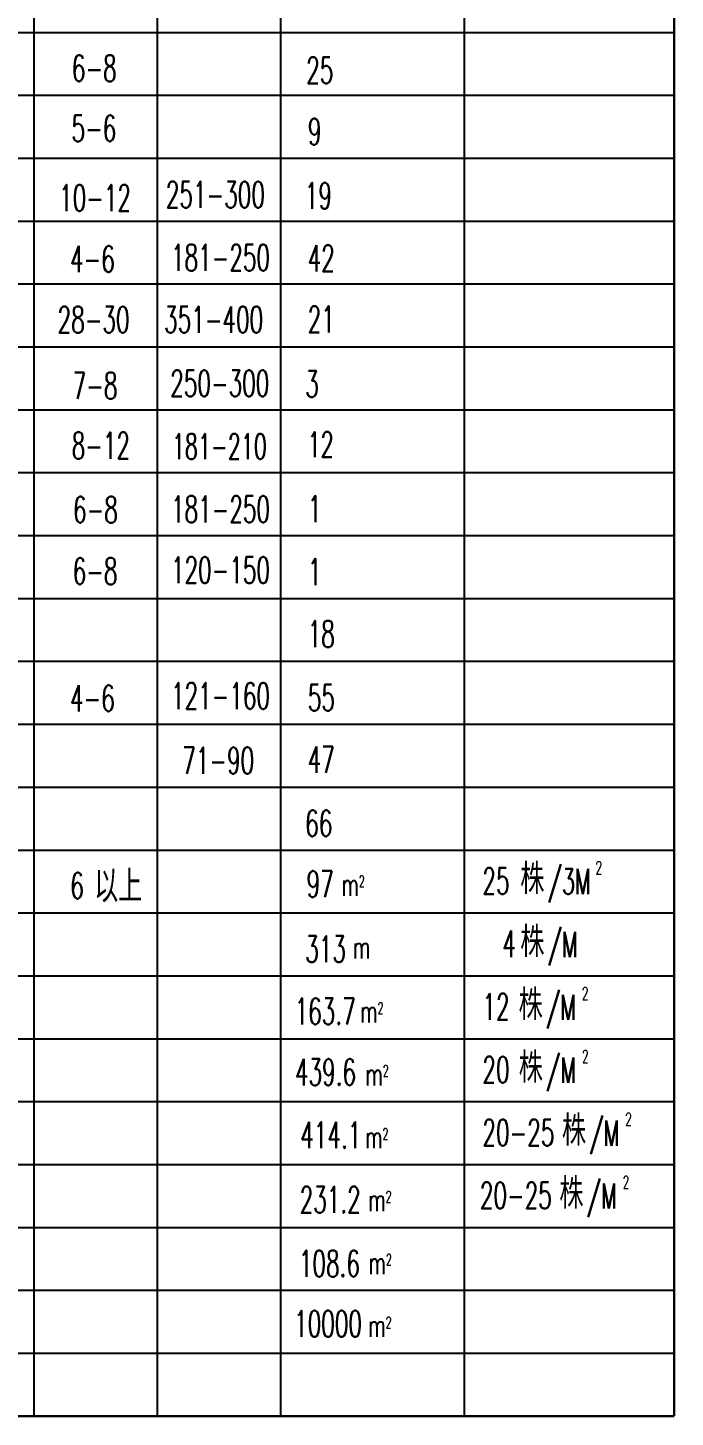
# Model space of a CAD drawing. Extents: x 1035948 to 1665131, y -158296 to 142149.
# Drawn here: x 1586176 to 1614157, y -100680 to -40673 of the extents above; entities that cross this region are included whole.
import ezdxf

# ---------------------------------------------------------------- set-up
doc = ezdxf.new("R2010")
doc.units = 0
doc.header["$LTSCALE"] = 200
doc.header["$MEASUREMENT"] = 0
doc.layers.add('TXT', color=3, linetype='CONTINUOUS')
doc.styles.add('_HZTCH', font='txt.shx', dxfattribs={"width": 0.8, "bigfont": 'hztxt.shx'})
doc.styles.add('_SIMPLEX', font='SIMPLEX.shx', dxfattribs={"width": 0.6})
doc.styles.add('HZTXT', font='COMPLEX', dxfattribs={"width": 0.75, "bigfont": 'HZTXT'})

msp = doc.modelspace()

# ---------------------------------------------------------------- linework, layer by layer
at = {"layer": 'TXT'}
for p, q in [((1597107.83319, -100631.2895), (1597107.83319, -21855.22612)), ((1605056.54235, -100631.2895), (1605056.54235, -21855.22612)), ((1586456.80994, -100631.2895), (1586456.80994, -24571.6421)), ((1591788.98842, -100631.2895), (1591788.98842, -24571.6421)), ((1553612.29314, -40870.13797), (1614108.44431, -40870.13797)), ((1553612.29314, -43586.55395), (1614108.44431, -43586.55395)), ((1553612.29314, -46302.96992), (1614108.44431, -46302.96992)), ((1553612.29314, -49019.3859), (1614108.44431, -49019.3859)), ((1553612.29314, -51735.80188), (1614108.44431, -51735.80188)), ((1553612.29314, -54452.21786), (1614108.44431, -54452.21786)), ((1553612.29314, -57168.63384), (1614108.44431, -57168.63384)), ((1553612.29314, -59885.04982), (1614108.44431, -59885.04982)), ((1553612.29314, -62601.4658), (1614108.44431, -62601.4658)), ((1553612.29314, -65317.88177), (1614108.44431, -65317.88177)), ((1553612.29314, -68034.29775), (1614108.44431, -68034.29775)), ((1553612.29314, -70750.71373), (1614108.44431, -70750.71373)), ((1553612.29314, -73467.12971), (1614108.44431, -73467.12971)), ((1553612.29314, -76183.54569), (1614108.44431, -76183.54569)), ((1553612.29314, -78899.96167), (1614108.44431, -78899.96167)), ((1553612.29314, -81616.37765), (1614108.44431, -81616.37765)), ((1553612.29314, -84332.79362), (1614108.44431, -84332.79362)), ((1553612.29314, -87049.2096), (1614108.44431, -87049.2096)), ((1553612.29314, -89765.62558), (1614108.44431, -89765.62558)), ((1553612.29314, -92482.04156), (1614108.44431, -92482.04156)), ((1553612.29314, -95198.45754), (1614108.44431, -95198.45754)), ((1553612.29314, -97914.87352), (1614108.44431, -97914.87352)), ((1553612.29314, -100631.2895), (1614108.44431, -100631.2895)), ((1553612.29314, -100631.2895), (1614108.44431, -100631.2895)), ((1553612.29314, -100631.2895), (1614108.44431, -100631.2895)), ((1553612.29314, -100631.2895), (1614108.44431, -100631.2895))]:
    msp.add_line(p, q, dxfattribs=at)
at = {"layer": 'TXT', "const_width": 97.2}
for points in [[(1614108.44431, -100631.2895), (1614108.44431, -21855.22612)], [(1553612.29314, -100631.2895), (1614108.44431, -100631.2895)]]:
    msp.add_lwpolyline(points, dxfattribs=at)

# ---------------------------------------------------------------- texts
at = {"layer": 'TXT', "style": '_SIMPLEX', "width": 0.6}
for s, height, p in [('6-8', 1140.48, (1588080.71838, -42990.27817)), ('25', 1140.48, (1598210.16004, -43079.05335)), ('5-6', 1140.48, (1588067.54433, -45587.72646)), ('9', 1140.48, (1598281.71034, -45726.37325)), ('251-300', 1140.48, (1592143.31597, -48450.241)), ('19', 1140.48, (1598147.6329, -48497.39237)), ('10-12', 1140.48, (1587529.30511, -48590.43976)), ('4-6', 1140.48, (1588002.78302, -51232.26974)), ('181-250', 1140.48, (1592363.64377, -51167.81413)), ('42', 1140.48, (1598271.2412, -51199.85361)), ('28-30', 1140.48, (1587464.74339, -53851.58187)), ('351-400', 1140.48, (1592067.18251, -53845.03503)), ('21', 1140.48, (1598271.2412, -53835.3504)), ('7-8', 1140.48, (1588115.26904, -56696.23714)), ('250-300', 1140.48, (1592334.0895, -56598.66348)), ('3', 1140.48, (1598167.30542, -56626.15815)), ('8-12', 1140.48, (1588073.46311, -59284.41383)), ('12', 1091.7504, (1598270.96393, -59217.91313)), ('181-210', 1091.7504, (1592405.88727, -59298.35821)), ('6-8', 1140.48, (1588133.22296, -62054.48572)), ('181-250', 1140.48, (1592363.64377, -62033.47805)), ('1', 1140.48, (1598281.71034, -62024.86912)), ('6-8', 1140.48, (1588118.05954, -64709.79699)), ('120-150', 1140.48, (1592363.64377, -64664.57785)), ('1', 1140.48, (1598281.71034, -64741.2851)), ('18', 1140.48, (1598271.2412, -67419.64126)), ('121-160', 1140.48, (1592363.64377, -70097.40981)), ('4-6', 1140.48, (1588002.78302, -70203.73365)), ('55', 1140.48, (1598281.71034, -70174.11705)), ('71-90', 1140.48, (1592851.27271, -72887.1361)), ('47', 1140.48, (1598270.96393, -72848.49335)), ('66', 1140.48, (1598167.30542, -75601.71558)), ('/3M', 1091.7504, (1608647.95604, -78090.17269)), ('2', 545.8752, (1610712.42787, -77220.03929)), ('6', 1140.48, (1588013.09828, -78295.73322)), ('97', 1140.48, (1598224.69761, -78220.73036)), ('2', 491.28768, (1600486.31523, -77779.34593)), ('25', 1140.48, (1605825.82059, -78090.17269)), ('4', 1140.48, (1606686.93446, -80806.58866)), ('/M', 1091.7504, (1608647.95604, -80806.58866)), ('313', 1140.48, (1598167.30542, -81034.54753)), ('2', 545.8752, (1610124.91089, -82652.87125)), ('163.7', 1140.48, (1597708.95395, -83720.19845)), ('2', 491.28768, (1601294.11515, -83253.85392)), ('12', 1140.48, (1605825.82059, -83523.00464)), ('/M', 1091.7504, (1608574.83567, -83523.00464)), ('20', 1140.48, (1605825.82059, -86239.42062)), ('/M', 1091.7504, (1608581.72823, -86239.42062)), ('2', 545.8752, (1610131.80345, -85369.28723)), ('439.6', 1140.48, (1597723.46469, -86349.76072)), ('2', 491.28768, (1601521.78291, -85970.2699)), ('2', 545.8752, (1611998.41942, -88085.70321)), ('414.1', 1140.48, (1597951.50542, -89066.1767)), ('2', 491.28768, (1601509.04857, -88686.68588)), ('20-25', 1140.48, (1605825.82059, -88955.8366)), ('/M', 1091.7504, (1610448.34421, -88955.8366)), ('20-25', 1140.48, (1605715.4882, -91672.25258)), ('/M', 1091.7504, (1610338.01182, -91672.25258)), ('2', 545.8752, (1611888.08703, -90802.11919)), ('231.2', 1140.48, (1597925.33685, -91854.1623)), ('2', 491.28768, (1601642.7642, -91403.10186)), ('108.6', 1140.48, (1597892.81596, -94614.31827)), ('2', 491.28768, (1601653.9297, -94119.51783)), ('10000', 1140.48, (1597686.47104, -97215.42463)), ('2', 491.28768, (1601643.37787, -96835.93381))]:
    msp.add_text(s, height=height, dxfattribs=at).set_placement(p)
at = {"layer": 'TXT', "ltscale": 20}
for s, height, style, width, p in [('株', 1310.10048, '_HZTCH', 0.8, (1607459.1688, -78090.17269)), ('以上', 1379.535805, 'HZTXT', 0.75, (1589048.65868, -78440.75477)), ('m', 979.776, '_SIMPLEX', 0.6, (1599728.50738, -78158.83675)), ('株', 1310.10048, '_HZTCH', 0.8, (1607459.1688, -80806.58866)), ('m', 979.776, '_SIMPLEX', 0.6, (1600221.42539, -80875.25273)), ('株', 1310.10048, '_HZTCH', 0.8, (1607386.04843, -83523.00464)), ('m', 979.776, '_SIMPLEX', 0.6, (1600536.30729, -83633.34474)), ('株', 1310.10048, '_HZTCH', 0.8, (1607392.94099, -86239.42062)), ('m', 979.776, '_SIMPLEX', 0.6, (1600763.97506, -86349.76072)), ('株', 1310.10048, '_HZTCH', 0.8, (1609259.55697, -88955.8366)), ('m', 979.776, '_SIMPLEX', 0.6, (1600751.24071, -89066.1767)), ('株', 1310.10048, '_HZTCH', 0.8, (1609149.22458, -91672.25258)), ('m', 979.776, '_SIMPLEX', 0.6, (1600884.95634, -91782.59268)), ('m', 979.776, '_SIMPLEX', 0.6, (1600896.12184, -94499.00865)), ('m', 979.776, '_SIMPLEX', 0.6, (1600885.57002, -97215.42463))]:
    msp.add_text(s, height=height, dxfattribs=dict(at, style=style, width=width)).set_placement(p)

doc.saveas('drawing.dxf')
